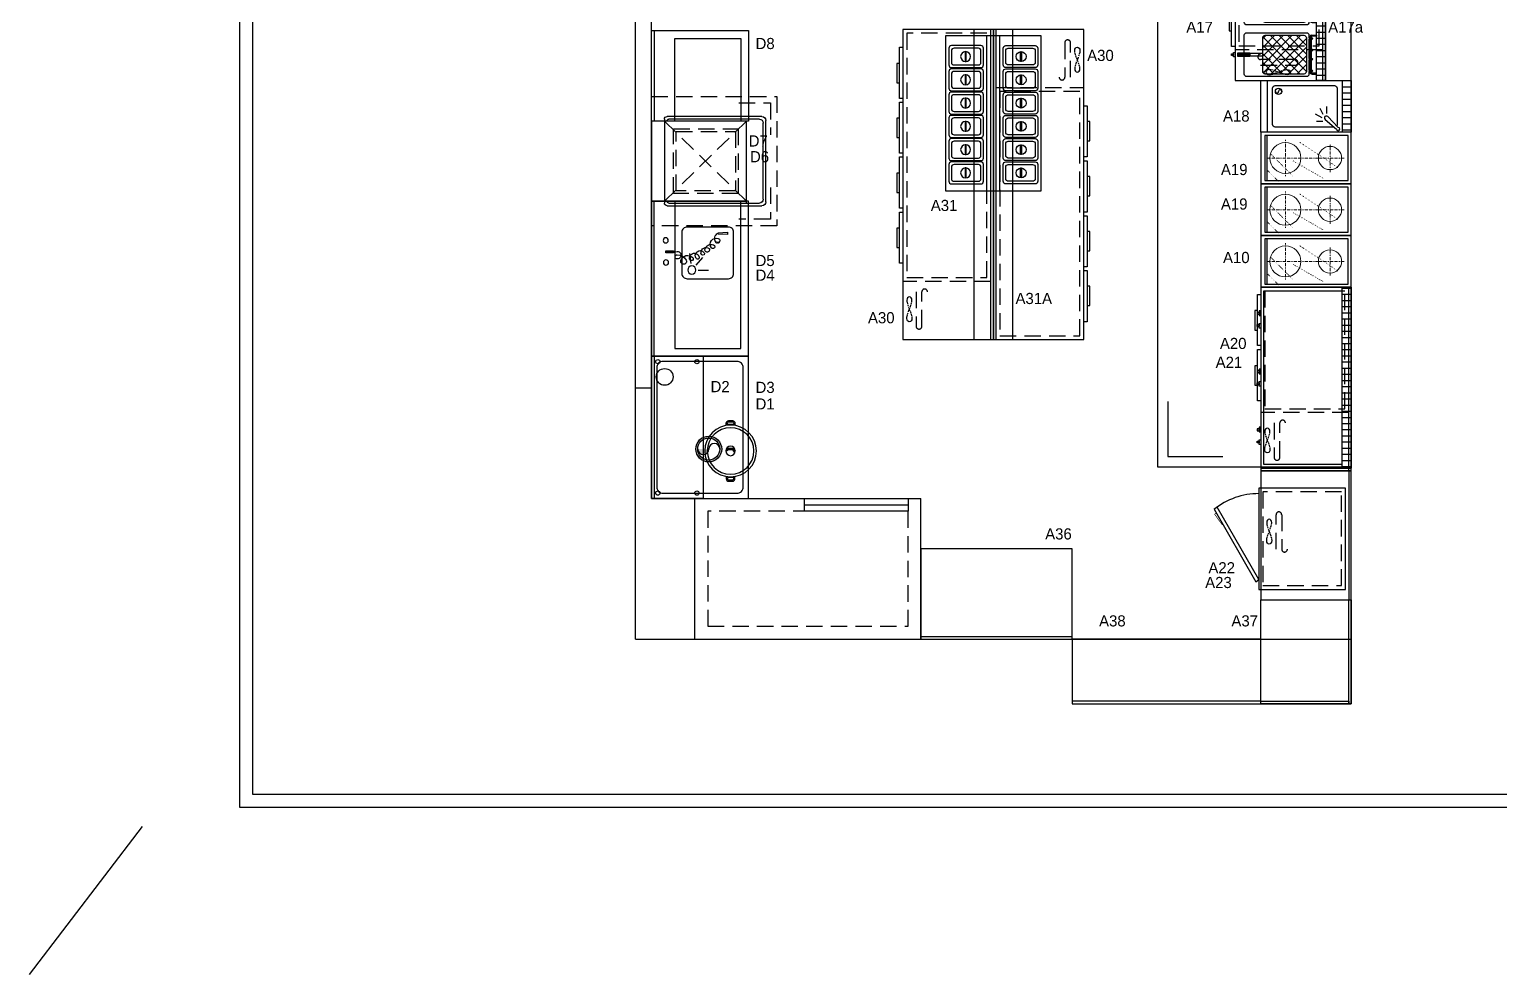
# Model space of a CAD drawing. Header units: inches. Extents: x 15478 to 17753, y 1877 to 3591.
# Drawn here: x 15478 to 16616, y 1877 to 2608 of the extents above; entities that cross this region are included whole.
import ezdxf
from ezdxf.enums import TextEntityAlignment as Align

# ---------------------------------------------------------------- set-up
doc = ezdxf.new("R2010")
doc.units = ezdxf.units.IN
doc.header["$MEASUREMENT"] = 0
for name, pattern in [('DASHED', [19.05, 12.7, -6.35]), ('DGN Style 1', [0.6, 0, -0.6]), ('DGN Style 4', [1.6, 0.8, -0.4, 0, -0.4]), ('HIDDENX2', [19.05, 12.7, -6.35])]:
    doc.linetypes.add(name, pattern=pattern)
for name, color, linetype in [('002 Çizgi', 7, 'Continuous'), ('Kıtc-002 Çizgi', 7, 'Continuous'), ('S2000-002 Çizgi', 7, 'Continuous'), ('Sktürk ANTET', 7, 'Continuous')]:
    doc.layers.add(name, color=color, linetype=linetype)
doc.styles.add('TAKSİM', font='GOTHIC.TTF', dxfattribs={"height": 20})

# ---------------------------------------------------------------- blocks, each defined once
blk = doc.blocks.new('A$C634753EC')
at = {"layer": 'S2000-002 Çizgi'}
blk.add_line((240, 72.6), (0, 72.6), dxfattribs=at)
for points in [[(240, 4.6), (240, 74.6), (0, 74.6), (0, 4.6)], [(53.4, 2), (13.8, 2), (13.8, 4.6), (53.4, 4.6)], [(41.3, 2), (26.3, 2), (26.3, 0), (41.3, 0)], [(95.8, 2), (56.2, 2), (56.2, 4.6), (95.8, 4.6)], [(83.7, 2), (68.7, 2), (68.7, 0), (83.7, 0)], [(138.2, 2), (98.6, 2), (98.6, 4.6), (138.2, 4.6)], [(126.1, 2), (111.2, 2), (111.2, 0), (126.1, 0)], [(180.9, 2), (141.3, 2), (141.3, 4.6), (180.9, 4.6)], [(168.7, 2), (153.8, 2), (153.8, 0), (168.7, 0)]]:
    blk.add_lwpolyline(points, close=True, dxfattribs=at)
at = {"layer": 'S2000-002 Çizgi', "linetype": 'DASHED'}
blk.add_lwpolyline([(192, 69.6), (3, 69.6), (3, 7.6), (192, 7.6)], close=True, dxfattribs=at)
blk.add_lwpolyline([(195, 72.6), (195, 4.6)], dxfattribs=at)
for points in [[(229.7, 19.3), (203, 19.3, -1), (203, 23.6)], [(203, 14.9), (229.7, 14.9, 1), (229.7, 19.3)]]:
    blk.add_lwpolyline(points, format="xyb", dxfattribs=at)
at = {"layer": 'S2000-002 Çizgi', "linetype": 'DASHED', "ltscale": 0.1}
blk.add_lwpolyline([(223.6, 7.6), (222.1, 7.8), (220.4, 8.2), (218.5, 8.9), (216.6, 9.6), (214.6, 10.4), (212.8, 11), (211.1, 11.5), (209.6, 11.6), (208.5, 11.5), (207.7, 11), (207.2, 10.4), (207, 9.6), (207.2, 8.9), (207.7, 8.2), (208.5, 7.8), (209.6, 7.6), (211.1, 7.8), (212.8, 8.2), (214.6, 8.9), (216.6, 9.6), (218.5, 10.4), (220.4, 11), (222.1, 11.5), (223.6, 11.6), (224.7, 11.5), (225.5, 11), (226, 10.4), (226.2, 9.6), (226, 8.9), (225.5, 8.2), (224.7, 7.8)], close=True, dxfattribs=at)
blk = doc.blocks.new('A$C063E11E5')
at = {"layer": 'S2000-002 Çizgi'}
h = blk.add_hatch(dxfattribs=at)
h.set_pattern_fill('ANSI31', color=256, scale=1.5, angle=45, style=0)
h.set_pattern_definition([(90, (-3458.603, -4993.7387), (-4.7625, 9e-16), [])])
h.paths.add_polyline_path([(0, 72.6), (0, 65.6), (80, 65.6), (80, 72.6)])
h = blk.add_hatch(color=256, dxfattribs=at)
h.paths.add_polyline_path([(35, 61.8), (35, 62.4), (35, 65.6), (34.4, 65.6), (34.4, 62.4, -0.414214), (33.4, 61.4), (33, 61.4), (33, 60.8), (34, 60.8, 0.414214)])
h.paths.add_polyline_path([(32, 61.4), (24, 61.4), (24, 60.8), (32, 60.8)])
h.paths.add_polyline_path([(23, 61.4), (17, 61.4), (17, 60.8), (23, 60.8)])
h.paths.add_polyline_path([(16, 61.4), (8, 61.4), (8, 60.8), (16, 60.8)])
h.paths.add_polyline_path([(5.6, 62.4), (5.6, 65.6), (5, 65.6), (5, 61.8, 0.414214), (6, 60.8), (6.6, 60.8), (7, 60.8), (7, 61.4), (6.6, 61.4, -0.414214)])
h = blk.add_hatch(dxfattribs=at)
h.set_pattern_fill('ANSI37', color=256, scale=1.5, style=0)
h.set_pattern_definition([(45, (-3527.4763, -4981.5224), (-3.367596, 3.367596), []), (135, (-3527.4763, -4981.5224), (-3.367596, -3.367596), [])])
h.paths.add_polyline_path([(35, 55.8, 0.414214), (33, 57.8), (7, 57.8, 0.414214), (5, 55.8), (5, 26, 0.414214), (7, 24), (33, 24, 0.414214), (35, 26)])
h = blk.add_hatch(color=256, dxfattribs=at)
h.paths.add_polyline_path([(75, 61.8), (75, 62.4), (75, 65.6), (74.4, 65.6), (74.4, 62.4, -0.414214), (73.4, 61.4), (73, 61.4), (73, 60.8), (74, 60.8, 0.414214)])
h.paths.add_polyline_path([(72, 61.4), (64, 61.4), (64, 60.8), (72, 60.8)])
h.paths.add_polyline_path([(63, 61.4), (57, 61.4), (57, 60.8), (63, 60.8)])
h.paths.add_polyline_path([(56, 61.4), (48, 61.4), (48, 60.8), (56, 60.8)])
h.paths.add_polyline_path([(45.6, 62.4), (45.6, 65.6), (45, 65.6), (45, 61.8, 0.414214), (46, 60.8), (46.6, 60.8), (47, 60.8), (47, 61.4), (46.6, 61.4, -0.414214)])
h = blk.add_hatch(dxfattribs=at)
h.set_pattern_fill('ANSI37', color=256, scale=1.5, style=0)
h.set_pattern_definition([(45, (-3487.4763, -4981.5224), (-3.367596, 3.367596), []), (135, (-3487.4763, -4981.5224), (-3.367596, -3.367596), [])])
h.paths.add_polyline_path([(75, 55.8, 0.414214), (73, 57.8), (47, 57.8, 0.414214), (45, 55.8), (45, 26, 0.414214), (47, 24), (73, 24, 0.414214), (75, 26)])
for points in [[(18.5, 14), (21.5, 14), (21.5, 4.8), (18.5, 4.8)], [(58.5, 14), (61.5, 14), (61.5, 4.8), (58.5, 4.8)]]:
    blk.add_hatch(color=256, dxfattribs=at).paths.add_polyline_path(points)
for p, q in [((5, 61.8), (5, 65.6)), ((5, 65.6), (5.6, 65.6)), ((5.6, 65.6), (5.6, 62.4)), ((6.6, 60.8), (6, 60.8)), ((6.6, 61.4), (7, 61.4)), ((7, 60.8), (6.6, 60.8)), ((7, 59.8), (7, 62.3)), ((8, 59.8), (8, 62.3)), ((8, 61.4), (16, 61.4)), ((16, 60.8), (8, 60.8)), ((16, 59.8), (16, 62.3)), ((17, 59.8), (17, 62.3)), ((17, 61.4), (23, 61.4)), ((23, 60.8), (17, 60.8)), ((23, 59.8), (23, 62.3)), ((24, 59.8), (24, 62.3)), ((24, 61.4), (32, 61.4)), ((32, 60.8), (24, 60.8)), ((32, 59.8), (32, 62.3)), ((33, 59.8), (33, 62.3)), ((33, 61.4), (33.4, 61.4)), ((34, 60.8), (33, 60.8)), ((34.4, 65.6), (34.4, 62.4)), ((35, 65.6), (34.4, 65.6)), ((35, 62.4), (35, 65.6)), ((35, 62.4), (35, 61.8)), ((45, 65.6), (45.6, 65.6)), ((45, 61.8), (45, 65.6)), ((45.6, 65.6), (45.6, 62.4)), ((46.6, 60.8), (46, 60.8)), ((46.6, 61.4), (47, 61.4)), ((47, 60.8), (46.6, 60.8)), ((47, 59.8), (47, 62.3)), ((48, 59.8), (48, 62.3)), ((48, 61.4), (56, 61.4)), ((56, 60.8), (48, 60.8)), ((56, 59.8), (56, 62.3)), ((57, 59.8), (57, 62.3)), ((57, 61.4), (63, 61.4)), ((63, 60.8), (57, 60.8)), ((63, 59.8), (63, 62.3)), ((64, 59.8), (64, 62.3)), ((64, 61.4), (72, 61.4)), ((72, 60.8), (64, 60.8)), ((72, 59.8), (72, 62.3)), ((73, 59.8), (73, 62.3)), ((73, 61.4), (73.4, 61.4)), ((74, 60.8), (73, 60.8)), ((75, 65.6), (74.4, 65.6)), ((74.4, 65.6), (74.4, 62.4)), ((75, 62.4), (75, 65.6)), ((75, 62.4), (75, 61.8))]:
    blk.add_line(p, q, dxfattribs=at)
for points in [[(0, 72.6), (80, 72.6), (80, 65.6), (0, 65.6)], [(0, 2.6), (80, 2.6), (80, 72.6), (0, 72.6)], [(19, 24), (19, 14), (21, 14), (21, 24)], [(59, 24), (59, 14), (61, 14), (61, 24)], [(18.5, 14), (21.5, 14), (21.5, 4.8), (18.5, 4.8)], [(58.5, 14), (61.5, 14), (61.5, 4.8), (58.5, 4.8)], [(18.4, 2.6), (21.6, 2.6), (21.6, 1.3), (18.4, 1.3)], [(19.3, 1.3), (20.7, 1.3), (20.7, 0), (19.3, 0)], [(58.4, 2.6), (61.6, 2.6), (61.6, 1.3), (58.4, 1.3)], [(59.3, 1.3), (60.7, 1.3), (60.7, 0), (59.3, 0)]]:
    blk.add_lwpolyline(points, close=True, dxfattribs=at)
for points in [[(29, 9.8), (5, 9.8, -0.414214), (3, 11.8), (3, 57.8, -0.414214), (5, 59.8), (7, 59.8)], [(33, 59.8), (35, 59.8, -0.414214), (37, 57.8), (37, 11.8, -0.414214), (35, 9.8), (29, 9.8)], [(69, 9.8), (45, 9.8, -0.414214), (43, 11.8), (43, 57.8, -0.414214), (45, 59.8), (47, 59.8)], [(73, 59.8), (75, 59.8, -0.414214), (77, 57.8), (77, 11.8, -0.414214), (75, 9.8), (69, 9.8)]]:
    blk.add_lwpolyline(points, format="xyb", dxfattribs=at)
for points in [[(7, 57.8), (33, 57.8, -0.414214), (35, 55.8), (35, 26, -0.414214), (33, 24), (7, 24, -0.414214), (5, 26), (5, 55.8, -0.414214)], [(47, 57.8), (73, 57.8, -0.414214), (75, 55.8), (75, 26, -0.414214), (73, 24), (47, 24, -0.414214), (45, 26), (45, 55.8, -0.414214)]]:
    blk.add_lwpolyline(points, format="xyb", close=True, dxfattribs=at)
for points in [[(8, 59.8), (16, 59.8)], [(17, 59.8), (23, 59.8)], [(24, 59.8), (32, 59.8)], [(48, 59.8), (56, 59.8)], [(57, 59.8), (63, 59.8)], [(64, 59.8), (72, 59.8)]]:
    blk.add_lwpolyline(points, dxfattribs=at)
for centre, radius, start, end in [((6, 61.8), 1, 180, 270), ((6.6, 62.4), 1, 180, 270), ((7.5, 62.3), 0.5, 0, 180), ((16.5, 62.3), 0.5, 0, 180), ((23.5, 62.3), 0.5, 0, 180), ((32.5, 62.3), 0.5, 0, 180), ((33.4, 62.4), 1, 270, 0), ((34, 61.8), 1, 270, 0), ((46, 61.8), 1, 180, 270), ((46.6, 62.4), 1, 180, 270), ((47.5, 62.3), 0.5, 0, 180), ((56.5, 62.3), 0.5, 0, 180), ((63.5, 62.3), 0.5, 0, 180), ((72.5, 62.3), 0.5, 0, 180), ((73.4, 62.4), 1, 270, 0), ((74, 61.8), 1, 270, 0)]:
    blk.add_arc(centre, radius, start, end, dxfattribs=at)
blk = doc.blocks.new('A$C2416744A')
at = {"layer": 'S2000-002 Çizgi'}
h = blk.add_hatch(dxfattribs=at)
h.set_pattern_fill('ANSI31', color=256, scale=1.5, angle=45, style=0)
h.set_pattern_definition([(90, (-4587.7595, -5289.154), (-4.7625, 9e-16), [])])
h.paths.add_polyline_path([(0, 70), (0, 63), (40, 63), (40, 70)])
for p, q in [((27.9, 51.7), (36.3, 59.8)), ((30.1, 49.8), (37.6, 58.5)), ((25.5, 51.1), (20.2, 51.1)), ((26.2, 48.3), (21.7, 45.9)), ((28.8, 47.4), (26.1, 42.4)), ((31.7, 47.9), (31.7, 43.1)), ((0, 5), (40, 5))]:
    blk.add_line(p, q, dxfattribs=at)
for points in [[(0, 70), (40, 70), (40, 0), (0, 0)], [(0, 63), (40, 63), (40, 0), (0, 0)]]:
    blk.add_lwpolyline(points, close=True, dxfattribs=at)
blk.add_lwpolyline([(36, 56.6), (36, 11, -0.414214), (34, 9), (6, 9, -0.414214), (4, 11), (4, 57, -0.414214), (6, 59), (34, 59, -0.145604), (35.1, 58.7)], format="xyb", dxfattribs=at)
blk.add_circle((8.4, 13.7), 2.47, dxfattribs=at)
for centre, radius, start, end in [((37.6, 59.8), 1.3, 268.9007, 177.1776), ((28.9, 50.7), 1.47, 133.1148, 322.3324), ((8.4, 14.9), 1.24, 90, 270), ((8.4, 12.5), 1.24, 270, 90)]:
    blk.add_arc(centre, radius, start, end, dxfattribs=at)
blk = doc.blocks.new('A$C0D1719EF')
at = {"layer": 'S2000-002 Çizgi'}
blk.add_line((142, 72.6), (0, 72.6), dxfattribs=at)
for points in [[(142, 4.6), (142, 74.6), (0, 74.6), (0, 4.6)], [(45.2, 2), (5.6, 2), (5.6, 4.6), (45.2, 4.6)], [(33.1, 2), (18.1, 2), (18.1, 0), (33.1, 0)], [(87.8, 2), (48.2, 2), (48.2, 4.6), (87.8, 4.6)], [(75.7, 2), (60.8, 2), (60.8, 0), (75.7, 0)]]:
    blk.add_lwpolyline(points, close=True, dxfattribs=at)
at = {"layer": 'S2000-002 Çizgi', "linetype": 'DASHED'}
blk.add_lwpolyline([(94, 69.6), (3, 69.6), (3, 7.6), (94, 7.6)], close=True, dxfattribs=at)
blk.add_lwpolyline([(97, 72.6), (97, 4.6)], dxfattribs=at)
for points in [[(131.7, 19.3), (105, 19.3, -1), (105, 23.6)], [(105, 14.9), (131.7, 14.9, 1), (131.7, 19.3)]]:
    blk.add_lwpolyline(points, format="xyb", dxfattribs=at)
at = {"layer": 'S2000-002 Çizgi', "linetype": 'DASHED', "ltscale": 0.1}
blk.add_lwpolyline([(125.6, 7.6), (124.1, 7.8), (122.4, 8.2), (120.5, 8.9), (118.6, 9.6), (116.6, 10.4), (114.8, 11), (113.1, 11.5), (111.6, 11.6), (110.5, 11.5), (109.7, 11), (109.2, 10.4), (109, 9.6), (109.2, 8.9), (109.7, 8.2), (110.5, 7.8), (111.6, 7.6), (113.1, 7.8), (114.8, 8.2), (116.6, 8.9), (118.6, 9.6), (120.5, 10.4), (122.4, 11), (124.1, 11.5), (125.6, 11.6), (126.7, 11.5), (127.5, 11), (128, 10.4), (128.2, 9.6), (128, 8.9), (127.5, 8.2), (126.7, 7.8)], close=True, dxfattribs=at)
blk = doc.blocks.new('A$C3BF32464')
at = {"layer": 'S2000-002 Çizgi'}
h = blk.add_hatch(dxfattribs=at)
h.set_pattern_fill('ANSI31', color=256, scale=1.5, angle=45, style=0)
h.set_pattern_definition([(90, (-2498.419, -6412.801), (-4.7625, 9e-16), [])])
h.paths.add_polyline_path([(0, 72.9), (0, 65.9), (140, 65.9), (140, 72.9)])
for points in [[(0, 2.9), (140, 2.9), (140, 72.9), (0, 72.9)], [(140, 65.9), (0, 65.9), (0, 72.9), (140, 72.9)], [(3, 4.9), (137, 4.9), (137, 65.9), (3, 65.9)], [(21.9, 2.9), (18.3, 2.9), (18.3, 1.5), (21.9, 1.5)], [(20.9, 1.5), (19.5, 1.5), (19.5, 0), (20.9, 0)], [(28, 2.9), (31.6, 2.9), (31.6, 1.5), (28, 1.5)], [(28.9, 1.5), (30.4, 1.5), (30.4, 0), (28.9, 0)], [(66.9, 2.9), (63.3, 2.9), (63.3, 1.5), (66.9, 1.5)], [(66, 1.5), (64.5, 1.5), (64.5, 0), (66, 0)], [(73, 2.9), (76.6, 2.9), (76.6, 1.5), (73, 1.5)], [(74, 1.5), (75.4, 1.5), (75.4, 0), (74, 0)], [(112, 2.9), (108.3, 2.9), (108.3, 1.5), (112, 1.5)], [(111, 1.5), (109.6, 1.5), (109.6, 0), (111, 0)], [(118, 2.9), (121.7, 2.9), (121.7, 1.5), (118, 1.5)], [(119, 1.5), (120.4, 1.5), (120.4, 0), (119, 0)]]:
    blk.add_lwpolyline(points, close=True, dxfattribs=at)
blk = doc.blocks.new('A$C41FC3EC1')
at = {"layer": 'S2000-002 Çizgi'}
for points in [[(55, 114.3), (55, 35.8), (122, 35.8), (122, 114.3)], [(20.4, 97.9), (52.6, 41.7), (55, 43.5), (22.9, 99.6)]]:
    blk.add_lwpolyline(points, close=True, dxfattribs=at)
at = {"layer": 'S2000-002 Çizgi', "linetype": 'DASHED'}
blk.add_lwpolyline([(58, 111.3), (58, 38.8), (119, 38.8), (119, 111.3)], close=True, dxfattribs=at)
at = {"layer": 'S2000-002 Çizgi', "const_width": 0.5}
blk.add_lwpolyline([(22.4, 95.2), (20.8, 94.1), (25.6, 87.4), (26.9, 85.7)], dxfattribs=at)
at = {"layer": 'S2000-002 Çizgi', "linetype": 'DASHED'}
for points in [[(68.4, 67), (68.4, 93.7, -1), (72.7, 93.7)], [(72.7, 93.7), (72.7, 67, 1), (77.1, 67)]]:
    blk.add_lwpolyline(points, format="xyb", dxfattribs=at)
at = {"layer": 'S2000-002 Çizgi', "linetype": 'DASHED', "ltscale": 0.1}
blk.add_lwpolyline([(61.1, 87.6), (61.2, 86.1), (61.7, 84.4), (62.3, 82.5), (63.1, 80.6), (63.8, 78.6), (64.4, 76.8), (64.9, 75.1), (65.1, 73.6), (64.9, 72.5), (64.4, 71.7), (63.8, 71.2), (63.1, 71), (62.3, 71.2), (61.7, 71.7), (61.2, 72.5), (61.1, 73.6), (61.2, 75.1), (61.7, 76.8), (62.3, 78.6), (63.1, 80.6), (63.8, 82.5), (64.4, 84.4), (64.9, 86.1), (65.1, 87.6), (64.9, 88.7), (64.4, 89.5), (63.8, 90), (63.1, 90.2), (62.3, 90), (61.7, 89.5), (61.2, 88.7)], close=True, dxfattribs=at)
at = {"layer": 'S2000-002 Çizgi'}
blk.add_arc((55, 55), 55, 90, 128.867, dxfattribs=at)
blk = doc.blocks.new('A$C4D41274E')
at = {"layer": 'S2000-002 Çizgi', "linetype": 'DGN Style 1', "lineweight": 0}
for p, q in [((7.9, 30.2), (27.5, 59.8)), ((22.3, 25.1), (35.9, 48.7)), ((16.6, 7.4), (34.4, 25.2)), ((29.5, 5), (38.5, 14))]:
    blk.add_line(p, q, dxfattribs=at)
at = {"layer": 'S2000-002 Çizgi', "linetype": 'DGN Style 4', "lineweight": 0}
for p, q in [((20, 64.5), (20, 42.5)), ((31, 53.5), (9, 53.5)), ((20, 5), (20, 43)), ((34, 19), (6, 19))]:
    blk.add_line(p, q, dxfattribs=at)
at = {"layer": 'S2000-002 Çizgi'}
for points in [[(0, 0), (40, 0), (40, 70), (0, 70)], [(2.5, 3), (37.5, 3), (37.5, 67.5), (2.5, 67.5)], [(2.5, 3), (37.5, 3), (37.5, 5), (2.5, 5)]]:
    blk.add_lwpolyline(points, close=True, dxfattribs=at)
at = {"layer": 'S2000-002 Çizgi', "linetype": 'Continuous', "lineweight": 0}
for centre, radius in [((20, 53.5), 9), ((20, 19), 12)]:
    blk.add_circle(centre, radius, dxfattribs=at)
blk = doc.blocks.new('A$C01E77913')
at = {"layer": 'S2000-002 Çizgi'}
for points in [[(2, 26.8), (15, 26.8, -0.414214), (17, 24.8), (17, 2, -0.414214), (15, 0), (2, 0, -0.414214), (0, 2), (0, 24.8, -0.414214)], [(4, 24.8), (13, 24.8, -0.414214), (15, 22.8), (15, 4, -0.414214), (13, 2), (4, 2, -0.414214), (2, 4), (2, 22.8, -0.414214)]]:
    blk.add_lwpolyline(points, format="xyb", close=True, dxfattribs=at)
blk.add_lwpolyline([(4.7, 14.3), (12.2, 14.3), (12.2, 13.5), (4.7, 13.5)], close=True, dxfattribs=at)
blk.add_circle((8.5, 13.9), 3.82, dxfattribs=at)
blk = doc.blocks.new('A$C72B82AB4')
at = {"layer": '002 Çizgi', "color": 7}
for p, q in [((32, 0), (32, 120)), ((42, 0), (42, 120))]:
    blk.add_line(p, q, dxfattribs=at)
blk.add_lwpolyline([(74, 120), (74, 0), (0, 0), (0, 120)], close=True, dxfattribs=at)
at = {"layer": '002 Çizgi', "color": 7, "xscale": -1, "rotation": 90}
for p in [(29.4, 112.5), (29.4, 94.5), (29.4, 76.5), (29.4, 58.5), (29.4, 40.5), (29.4, 22.5)]:
    blk.add_blockref('A$C01E77913', p, dxfattribs=at)
at = {"layer": '002 Çizgi', "color": 7, "rotation": 270}
for p in [(44.6, 112.5), (44.6, 94.5), (44.6, 76.5), (44.6, 58.5), (44.6, 40.5), (44.6, 22.5)]:
    blk.add_blockref('A$C01E77913', p, dxfattribs=at)
blk = doc.blocks.new('A$C53E03B34')
at = {"layer": 'Kıtc-002 Çizgi'}
for points in [[(3.7, 16.6), (2, 16.6, -0.414214), (0, 18.6), (0, 21.4, -0.414214), (2, 23.4), (3.7, 23.4)], [(43.1, 16.6), (44.9, 16.6, 0.414214), (46.9, 18.6), (46.9, 21.4, 0.414214), (44.9, 23.4), (43.1, 23.4)]]:
    blk.add_lwpolyline(points, format="xyb", dxfattribs=at)
for points in [[(22.1, 23.4), (24.2, 21.8), (24.2, 18.1), (22.7, 16.4)], [(23.5, 23.7), (25.2, 22.3), (25.2, 17.7), (23.8, 16.3)]]:
    blk.add_lwpolyline(points, dxfattribs=at)
for points in [[(2.8, 17.6), (2, 17.6, -0.414214), (1, 18.6), (1, 21.4, -0.414214), (2, 22.4), (2.8, 22.4)], [(44, 17.6), (44.9, 17.6, 0.414214), (45.9, 18.6), (45.9, 21.4, 0.414214), (44.9, 22.4), (44, 22.4)]]:
    blk.add_lwpolyline(points, format="xyb", close=True, dxfattribs=at)
for radius in [20, 18, 3.66]:
    blk.add_circle((23.4, 20), radius, dxfattribs=at)
blk = doc.blocks.new('A$C7ED97EAE')
at = {"layer": 'S2000-002 Çizgi'}
for p, q in [((3.5, 88.5), (65.5, 88.5)), ((3.5, 15), (3.5, 88.5)), ((65.5, 88.5), (65.5, 15)), ((0, 3), (0, 76.5)), ((2, 78.5), (3.5, 78.5)), ((2, 5), (2, 75)), ((3.5, 78.5), (65.5, 78.5)), ((3.5, 76.5), (3.5, 76.5)), ((65.5, 78.5), (67, 78.5)), ((65.5, 76.5), (65.5, 76.5)), ((67, 75), (67, 5)), ((69, 76.5), (69, 3)), ((65.5, 15), (3.5, 15)), ((67, 15), (65.5, 15)), ((66, 0), (3, 0)), ((64, 2), (5, 2))]:
    blk.add_line(p, q, dxfattribs=at)
at = {"layer": 'S2000-002 Çizgi', "linetype": 'DASHED'}
for p, q in [((65.5, 78.5), (3.5, 15)), ((65.5, 15), (3.5, 78.5))]:
    blk.add_line(p, q, dxfattribs=at)
for points in [[(9.5, 21.5), (59.5, 21.5), (59.5, 71.5), (9.5, 71.5)], [(11.5, 23.5), (57.5, 23.5), (57.5, 69.5), (11.5, 69.5)]]:
    blk.add_lwpolyline(points, close=True, dxfattribs=at)
at = {"layer": 'S2000-002 Çizgi'}
for centre, radius, start, end in [((2, 76.5), 2, 90, 180), ((3.5, 75), 1.5, 90, 180), ((65.5, 75), 1.5, 0, 90), ((67, 76.5), 2, 0, 90), ((3, 3), 3, 180, 270), ((5, 5), 3, 180, 270), ((64, 5), 3, 270, 0), ((66, 3), 3, 270, 0)]:
    blk.add_arc(centre, radius, start, end, dxfattribs=at)
blk = doc.blocks.new('A$C7BE05278')
at = {"layer": 'S2000-002 Çizgi'}
h = blk.add_hatch(color=256, dxfattribs=at)
h.paths.add_polyline_path([(4.7, 9.9, -0.025454), (4.8, 10.4, 0.278063), (0.8, 7.5), (1.2, 7.3, -0.265675)])
h.paths.add_polyline_path([(5.4, 10.4, 0.028094), (4.8, 10.4, 0.025454), (4.7, 9.9, -0.030609), (5.2, 9.9, -0.027259)])
h.paths.add_polyline_path([(5.4, 10.4, 0.027259), (5.2, 9.9, -0.171751), (7.9, 9), (7.9, 9), (7.9, 9, -1.347305), (5.2, 7.1, -0.147228), (5.2, 9.9, 0.030609), (4.7, 9.9, 0.138731), (4.7, 7, 1.347306), (8.2, 9.4, 0.162476)])
h.paths.add_polyline_path([(12.5, 12.7), (12.7, 13.1, 0.483116), (4.8, 10.4, -0.028094), (5.4, 10.4, -0.470681)])
for p, q in [((14.4, 47.6), (14.3, 41.7)), ((14.4, 47.6), (14.3, 41.7)), ((16, 47.6), (14.4, 47.6)), ((16, 47.6), (14.4, 47.6)), ((15.1, 47.6), (15, 38.9)), ((15.9, 41.7), (16, 47.6)), ((15.9, 41.7), (16, 47.6)), ((14.3, 41.7), (15.9, 41.7)), ((14.3, 41.7), (15.9, 41.7)), ((0.5, 7.3), (0, 0)), ((0.5, 7.3), (0, 0)), ((0, 0), (1.9, 0)), ((1.5, 7.3), (0.5, 7.3)), ((1.5, 7.3), (0.5, 7.3)), ((1.9, 0), (1.5, 7.3)), ((1.9, 0), (1.5, 7.3))]:
    blk.add_line(p, q, dxfattribs=at)
for centre in [(6.3, 47.8), (23.5, 47.6)]:
    blk.add_circle(centre, 1.99, dxfattribs=at)
for centre, radius, start, end in [((17.8, 38.9), 2.86, 179.43, 359.43), ((19.1, 38.9), 1.6, 359.43, 179.43), ((25.1, 38.8), 7.64, 179.43, 242.0346), ((23.5, 30.9), 5.53, 105.7663, 225.7833), ((22.6, 34), 2.23, 242.0346, 105.7663), ((18.1, 21.1), 3.83, 52.4089, 229.1112), ((20, 25.6), 3.8, 74.9498, 261.6763), ((19.6, 23.1), 1.26, 261.6763, 52.4089), ((20.6, 27.9), 1.41, 225.7833, 74.9498), ((9.4, 8.6), 4.83, 57.0103, 197.5795), ((14.4, 12.6), 4.98, 103.1199, 200.7743), ((11.2, 11.3), 1.54, 200.7743, 57.0103), ((15.6, 16.7), 3.77, 86.0156, 220.6772), ((13.7, 15.7), 1.76, 236.8088, 103.1199), ((16.5, 19.2), 1.37, 229.1112, 116.3243), ((4.8, 5.6), 4.31, 51.245, 156.7533), ((6.4, 7.6), 1.7, 197.5795, 51.245)]:
    blk.add_arc(centre, radius, start, end, dxfattribs=at)
blk.add_solid([(15.9, 41.7), (14.3, 41.7), (16, 47.6), (14.4, 47.6)], dxfattribs=at)
blk = doc.blocks.new('A$C7327736A')
at = {"layer": 'S2000-002 Çizgi'}
for p, q in [((48.3, 44.3), (40.5, 45.4)), ((49.6, 40.5), (43.5, 35.4)), ((53.5, 38.8), (53.5, 30.9))]:
    blk.add_line(p, q, dxfattribs=at)
for points in [[(0, 75), (120, 75), (120, 0), (0, 0)], [(0, 75), (120, 75), (120, 73), (0, 73)], [(0, 57), (114, 57), (114, 6), (0, 6)]]:
    blk.add_lwpolyline(points, close=True, dxfattribs=at)
blk.add_lwpolyline([(56, 11.5), (24, 11.5, -0.414214), (20, 15.5), (20, 47.5, -0.414214), (24, 51.5), (56, 51.5, -0.414214), (60, 47.5), (60, 15.5, -0.414214)], format="xyb", close=True, dxfattribs=at)
blk.add_circle((53.3, 43.8), 3.19, dxfattribs=at)
blk.add_blockref('A$C7BE05278', (24, 16.2), dxfattribs=at)
blk = doc.blocks.new('A$C29590C63')
at = {"layer": 'S2000-002 Çizgi'}
blk.add_line((72.6, 0), (72.6, 160), dxfattribs=at)
for points in [[(4.6, 0), (94.6, 0), (94.6, 160), (4.6, 160)], [(2, 110.1), (2, 149.7), (4.6, 149.7), (4.6, 110.1)], [(2, 122.2), (2, 137.1), (0, 137.1), (0, 122.2)], [(2, 68.8), (2, 108.4), (4.6, 108.4), (4.6, 68.8)], [(2, 80.9), (2, 95.9), (0, 95.9), (0, 80.9)], [(2, 26.2), (2, 65.8), (4.6, 65.8), (4.6, 26.2)], [(2, 38.3), (2, 53.2), (0, 53.2), (0, 38.3)]]:
    blk.add_lwpolyline(points, close=True, dxfattribs=at)
at = {"layer": 'S2000-002 Çizgi', "linetype": 'DASHED'}
blk.add_lwpolyline([(69.6, 26.8), (69.6, 157), (7.6, 157), (7.6, 26.8)], close=True, dxfattribs=at)
blk.add_lwpolyline([(72.6, 23.8), (4.6, 23.8)], dxfattribs=at)
for points in [[(51.1, 16.2), (24.4, 16.2, -1), (24.4, 20.5)], [(24.4, 11.8), (51.1, 11.8, 1), (51.1, 16.2)]]:
    blk.add_lwpolyline(points, format="xyb", dxfattribs=at)
at = {"layer": 'S2000-002 Çizgi', "linetype": 'DASHED', "ltscale": 0.1}
blk.add_lwpolyline([(45, 4.5), (43.5, 4.7), (41.8, 5.1), (39.9, 5.8), (38, 6.5), (36, 7.3), (34.2, 7.9), (32.5, 8.3), (31, 8.5), (29.9, 8.3), (29.1, 7.9), (28.6, 7.3), (28.4, 6.5), (28.6, 5.8), (29.1, 5.1), (29.9, 4.7), (31, 4.5), (32.5, 4.7), (34.2, 5.1), (36, 5.8), (38, 6.5), (39.9, 7.3), (41.8, 7.9), (43.5, 8.3), (45, 8.5), (46.1, 8.3), (46.9, 7.9), (47.4, 7.3), (47.6, 6.5), (47.4, 5.8), (46.9, 5.1), (46.1, 4.7)], close=True, dxfattribs=at)

msp = doc.modelspace()

# ---------------------------------------------------------------- hatches: boundary and pattern name
at = {"layer": 'S2000-002 Çizgi'}
h = msp.add_hatch(color=256, dxfattribs=at)
edge = h.paths.add_edge_path(flags=17)
edge.add_arc((16003.6, 2283.4), 8.5, 0, 360)
edge = h.paths.add_edge_path()
edge.add_arc((16003.6, 2283.4), 10, 0, 360)
edge = h.paths.add_edge_path(flags=16)
edge.add_arc((15999.4, 2283.4), 4.25, 180, 360)

# ---------------------------------------------------------------- linework, layer by layer
for p, q in [((15946.8, 2136.2), (15946.8, 3377.9)), ((15959.3, 2330.4), (15959.3, 3376)), ((16500.8, 2086.2), (16500.8, 3295.6)), ((15959.3, 2330.4), (15946.8, 2330.4)), ((15992.8, 2136.2), (15992.8, 2245.2)), ((15992.8, 2245.2), (16167.8, 2245.2)), ((16167.8, 2136.2), (16167.8, 2245.2)), ((16077.8, 2240.2), (16157.8, 2240.2)), ((15946.8, 2136.2), (16500.8, 2136.2)), ((16284.8, 2136.2), (16284.8, 2086.2)), ((16284.8, 2086.2), (16500.8, 2086.2)), ((15478, 1876.7), (15565.5, 1991.3))]:
    msp.add_line(p, q)
for points in [[(16350.8, 2269.6), (16500.8, 2269.6), (16500.8, 3224.6), (16350.8, 3224.6)], [(16480.8, 2568.6), (16500.8, 2568.6), (16500.8, 2648.6), (16480.8, 2648.6)], [(15961.3, 2607.2), (15961.3, 2537.2), (15959.3, 2537.2), (15959.3, 2607.2)], [(16208.8, 2368.1), (16238.8, 2368.1), (16238.8, 2608.1), (16208.8, 2608.1)], [(15961.3, 2355.2), (15961.3, 2245.2), (15959.3, 2245.2), (15959.3, 2355.2)], [(16430.8, 2166.6), (16500.8, 2166.6), (16500.8, 2266.6), (16430.8, 2266.6)], [(16498.8, 2166.6), (16500.8, 2166.6), (16500.8, 2266.6), (16498.8, 2266.6)], [(16077.8, 2245.2), (16157.8, 2245.2), (16157.8, 2235.2), (16077.8, 2235.2)], [(16167.8, 2136.2), (16284.8, 2136.2), (16284.8, 2206.2), (16167.8, 2206.2)], [(16430.8, 2166.6), (16500.8, 2166.6), (16500.8, 2086.2), (16430.8, 2086.2)], [(16498.8, 2166.6), (16500.8, 2166.6), (16500.8, 2086.2), (16498.8, 2086.2)], [(16284.8, 2138.2), (16167.8, 2138.2), (16167.8, 2136.2), (16284.8, 2136.2)], [(16284.8, 2086.2), (16430.8, 2086.2), (16430.8, 2136.2), (16284.8, 2136.2)], [(16430.8, 2088.2), (16284.8, 2088.2), (16284.8, 2086.2), (16430.8, 2086.2)], [(16430.8, 2088.2), (16498.8, 2088.2), (16498.8, 2086.2), (16430.8, 2086.2)]]:
    msp.add_lwpolyline(points, close=True)
msp.add_lwpolyline([(16358.8, 2320.2), (16358.8, 2277.6), (16401.5, 2277.6)])
msp.add_circle((15969.5, 2339.2), 6.5)
for points in [[(15959.3, 2537.2), (15959.3, 2607.2), (16034.3, 2607.2), (16034.3, 2537.2)], [(15977.3, 2537.2), (15977.3, 2601.2), (16028.3, 2601.2), (16028.3, 2537.2)], [(15959.3, 2355.2), (15959.3, 2245.2), (16034.3, 2245.2), (16034.3, 2355.2)], [(15999.3, 2355.2), (15999.3, 2245.2), (15959.3, 2245.2), (15959.3, 2355.2)]]:
    msp.add_lwpolyline(points, close=True, dxfattribs=at)
at = {"layer": 'S2000-002 Çizgi', "linetype": 'HIDDENX2'}
msp.add_lwpolyline([(16056.3, 2556.2), (16056.3, 2456.2), (15959.3, 2456.2), (15959.3, 2556.2)], close=True, dxfattribs=at)
for points in [[(16026.8, 2551.2), (16051.3, 2551.2), (16051.3, 2526.6)], [(16051.3, 2485.8), (16051.3, 2461.2), (16026.8, 2461.2)]]:
    msp.add_lwpolyline(points, dxfattribs=at)
at = {"layer": 'S2000-002 Çizgi'}
msp.add_lwpolyline([(15963.3, 2346.2), (15963.3, 2254.2, 0.414214), (15968.3, 2249.2), (16025.3, 2249.2, 0.414214), (16030.3, 2254.2), (16030.3, 2346.2, 0.414214), (16025.3, 2351.2), (15968.3, 2351.2, 0.414214)], format="xyb", close=True, dxfattribs=at)
at = {"layer": 'S2000-002 Çizgi', "linetype": 'DASHED'}
msp.add_lwpolyline([(16157.8, 2235.2), (16002.8, 2235.2), (16002.8, 2146.2), (16157.8, 2146.2)], close=True, dxfattribs=at)
at = {"layer": 'S2000-002 Çizgi'}
for centre, radius in [((15964.2, 2351), 1.65), ((15994.4, 2351), 1.65), ((16003.6, 2283.4), 10), ((16003.6, 2283.4), 8.5), ((15964.2, 2249.3), 1.65), ((15994.4, 2249.3), 1.65)]:
    msp.add_circle(centre, radius, dxfattribs=at)
for centre, start, end in [((16007.9, 2283.4), 0, 180), ((15999.4, 2283.4), 180, 0)]:
    msp.add_arc(centre, 4.25, start, end, dxfattribs=at)
at = {"layer": 'Sktürk ANTET'}
for points in [[(15640.5, 2006.3), (17650.5, 2006.3), (17650.5, 3461.3), (15640.5, 3461.3)], [(15650.5, 2016.3), (17640.5, 2016.3), (17640.5, 3451.3), (15650.5, 3451.3)]]:
    msp.add_lwpolyline(points, close=True, dxfattribs=at)

# ---------------------------------------------------------------- block references
for name, p in [('A$C29590C63', (16406.2, 2568.6)), ('A$C41FC3EC1', (16374.2, 2138.9))]:
    msp.add_blockref(name, p)
at = {"xscale": -1}
msp.add_blockref('A$C72B82AB4', (16260.8, 2483.1), dxfattribs=at)
at = {"rotation": 270}
for name, p in [('A$C4D41274E', (16430.8, 2528.6)), ('A$C4D41274E', (16430.8, 2488.6)), ('A$C4D41274E', (16430.8, 2448.6)), ('A$C3BF32464', (16427.9, 2408.6))]:
    msp.add_blockref(name, p, dxfattribs=at)
at = {"xscale": -1, "rotation": 90}
msp.add_blockref('A$C7327736A', (16034.3, 2475.2), dxfattribs=at)
at = {"layer": 'S2000-002 Çizgi'}
for name, p, rotation in [('A$C063E11E5', (16408.2, 2648.6), 270), ('A$C634753EC', (16149.2, 2608.1), 270), ('A$C634753EC', (16298.4, 2368.1), 89.99999999999999), ('A$C2416744A', (16430.8, 2568.6), 270), ('A$C0D1719EF', (16426.2, 2408.6), 270)]:
    msp.add_blockref(name, p, dxfattribs=dict(at, rotation=rotation))
at = {"layer": 'S2000-002 Çizgi', "xscale": -1}
for name, p, rotation in [('A$C7ED97EAE', (16047.8, 2540.7), 90), ('A$C53E03B34', (16000.5, 2258.5), 270)]:
    msp.add_blockref(name, p, dxfattribs=dict(at, rotation=rotation))

# ---------------------------------------------------------------- texts
at = {"style": 'TAKSİM'}
for s, p in [('A17', (16383.4, 2605.6)), ('A17a', (16496.4, 2605.6)), ('D8', (16047.2, 2592.9)), ('A30', (16306.7, 2583.7)), ('A18', (16411.8, 2536.8)), ('D7', (16041.9, 2517.5)), ('D6', (16042.9, 2505.3)), ('A19', (16410.2, 2495.4)), ('A31', (16185.7, 2467.6)), ('A19', (16410.2, 2468.7)), ('A10', (16411.8, 2427.3)), ('D5', (16047.2, 2425)), ('D4', (16047.2, 2413.6)), ('A31A', (16255.1, 2395.6)), ('A30', (16137.1, 2380.7)), ('A20', (16409.4, 2360.8)), ('A21', (16406.1, 2346.2)), ('D2', (16012.4, 2327.4)), ('D3', (16047.2, 2326.8)), ('D1', (16047.2, 2314)), ('A36', (16274.2, 2213.4)), ('A22', (16400.5, 2187.2)), ('A23', (16398, 2175.8)), ('A38', (16315.9, 2146.1)), ('A37', (16418.3, 2146.1))]:
    msp.add_text(s, height=8.64, dxfattribs=at).set_placement(p, align=Align.CENTER)

doc.saveas('drawing.dxf')
